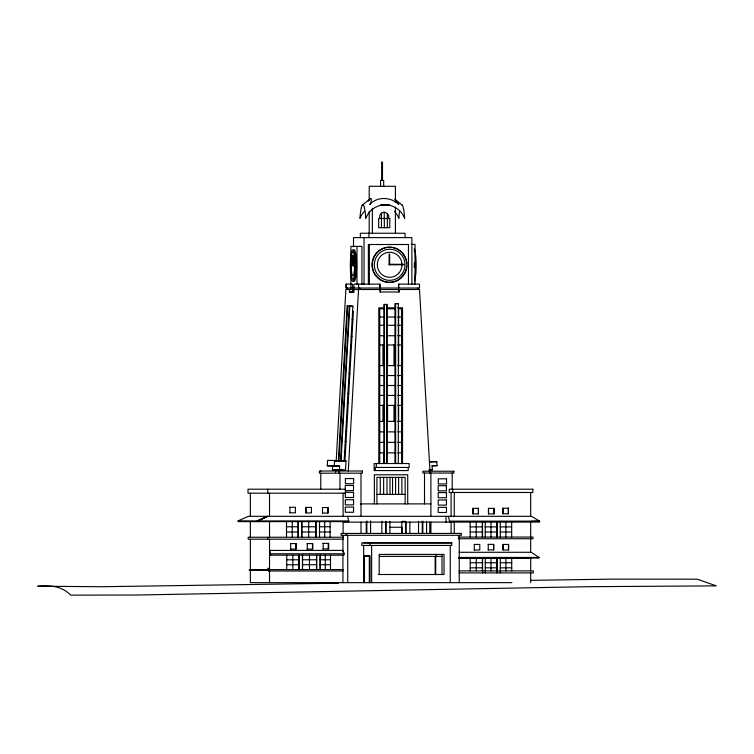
<?xml version="1.0" encoding="UTF-8"?>
<svg xmlns="http://www.w3.org/2000/svg" width="754" height="754" viewBox="0 0 754 754"><rect width="100%" height="100%" fill="white"/><g stroke="black" fill="none" stroke-linecap="round" stroke-linejoin="round"><path stroke-width="1.13" d="M292.835 569.638L292.835 555.18M301.6 524.077L301.6 526.763L315.756 526.763M335.587 472.098L335.605 471.005L335.558 471.702M354.54 265.917L354.493 268.198A10.311 1.659 -90 0 1 351.826 273.429A10.311 1.659 -90 0 1 352.193 256.181A10.311 1.659 -90 0 1 354.55 265.531M332.627 466.066L327.274 465.755L327.585 460.298L346.029 460.958L345.502 470.242L332.41 469.893L332.627 466.066L339.639 466.066L339.423 469.893L332.41 469.893M327.274 465.755L334.286 465.755L334.597 460.298M336.133 461.637L345.86 289.508L419.507 289.508L429.987 471.231M338.923 460.807L347.679 305.926L347.123 305.926L338.367 460.807L341.619 460.958M349.498 292.005L352.599 292.005L352.749 289.432L353.975 289.508L353.833 292.081L349.498 292.005L349.639 289.432L350.874 289.508M350.374 306.077L349.291 306.086L340.544 460.76L344.135 460.939L352.881 306.256L347.123 305.926M341.053 460.76L349.799 306.086M348.282 471.005L358.546 289.508M388.461 218.481C390.186 214.438 384.898 210.347 381.458 213.156A4.599 4.552 -90 0 0 379.648 217.039L379.95 218.481M362.24 205.305L369.733 199.169M267.727 516.32L258.613 520.929L238.132 520.844L238.132 521.636L348.772 521.617L347.679 516.32M238.132 520.844L248.368 516.32L531.485 516.32L539.628 521.137L539.628 522.07L344.342 522.136L344.371 521.617M257.303 520.844L267.538 516.32L257.303 520.844L257.303 521.617M538.158 557.574L539.016 557.442L539.016 558.035L458.8 558.035M429.328 462.117L436.82 461.674L437.047 465.652L432.127 465.944L432.344 469.846L428.885 470.053M338.508 583.21L101.526 586.735L37.7 586.207C50.565 585.33 61.036 585.688 70.819 595.132L135.965 595.038L588.516 586.687L716.3 585.867L697.233 579.185L611.466 579.147L530.929 580.344M380.44 204.89L389.658 204.89M411.213 244.39L415.039 244.39L415.039 284.117M389.073 264.277L403.776 264.277L403.776 264.786L389.073 264.786L389.139 254.107L389.648 254.107L389.648 264.786M352.891 265.531L354.993 265.917L352.891 265.917L352.891 255.917L352.976 265.531M352.881 306.256L349.291 306.086M383.909 307.821L378.791 307.821L378.791 463.54M386.613 307.821L394.964 307.821M397.669 307.821L402.542 307.821L402.542 463.54M383.909 308.801L379.743 308.801L379.743 463.54M386.613 308.801L394.964 308.801M352.589 311.383L353.39 311.383L344.936 460.958L346.029 460.958M379.743 317.038L383.909 317.038M386.613 317.038L394.964 317.038M397.669 317.038L401.58 317.038M352.118 319.724L352.919 319.724M379.743 325.285L383.909 325.285M386.613 325.285L394.964 325.285M397.669 325.285L401.58 325.285M351.647 328.065L352.448 328.065M379.743 335.737L383.909 335.737M386.613 335.737L394.992 335.737M397.669 335.737L401.58 335.737M351.175 336.407L351.977 336.407M350.704 344.748L351.505 344.748M379.743 344.964L383.909 344.964M386.613 344.964L394.964 344.964M397.669 344.964L401.58 344.964M349.63 363.73L350.431 363.73M379.743 365.596L383.909 365.596M386.613 365.596L394.964 365.596M397.669 365.596L402.542 365.596M349.074 373.607L349.875 373.607M379.743 375.539L383.909 375.539M386.613 375.539L394.964 375.539M397.669 375.539L401.58 375.539M348.518 383.484L349.319 383.484M379.743 385.492L383.909 385.492M386.613 385.492L394.964 385.492M397.669 385.492L401.58 385.492M347.952 393.371L348.753 393.371M379.743 395.445L383.909 395.445M386.613 395.445L394.964 395.445M397.669 395.445L401.58 395.445M347.396 403.249L348.197 403.249M379.743 405.398L383.909 405.398M386.613 405.398L394.964 405.398M397.669 405.398L401.58 405.398M346.369 421.458L347.17 421.458M379.743 421.382L383.909 421.382M386.613 421.382L394.964 421.382M397.669 421.382L402.542 421.382M345.803 431.439L346.604 431.439M379.743 431.872L383.909 431.872M386.613 431.872L394.964 431.872M397.669 431.872L401.58 431.872M345.238 441.42L346.039 441.42M379.743 442.362L383.909 442.362M386.613 442.362L394.964 442.362M397.669 442.362L401.58 442.362M344.163 451.401L345.473 451.401M379.743 452.852L383.909 452.852L383.909 463.352M386.613 452.852L394.964 452.852M397.669 452.852L401.58 452.852M343.617 460.939L344.135 460.939M430.628 461.674L436.82 461.674M431.901 465.652L437.047 465.652M429.252 469.846L432.344 469.846M376.925 494.417L405.134 494.417M360.412 503.889L430.902 503.889M289.856 507.272L295.408 507.272L295.408 512.824L289.856 512.824M322.448 513.069L327.999 513.069L327.999 507.517L322.448 507.517L322.524 513.069M348.772 520.929L258.613 520.929L258.613 521.617M448.432 516.32L449.478 521.137L539.628 521.137L530.59 521.391M286.492 526.763L298.028 526.763M319.262 526.763L330.101 526.763M470.185 526.895L482.334 526.895M485.067 526.895L496.886 526.895M500.081 526.895L511.664 526.895M389.969 527.253L401.986 527.253L401.986 533.427M286.492 532.004L298.028 532.004M301.6 521.617L301.6 532.004L315.756 532.004M319.262 532.004L330.111 532.004M470.185 531.985L482.334 531.985M485.067 531.985L496.886 531.985M500.081 531.985L511.664 531.985M458.262 537.074L532.984 537.074L532.984 538.742L458.262 538.742M322.75 543.398L328.687 543.398L328.687 548.94L322.75 548.94M290.413 543.568L296.152 543.568L296.152 549.119L290.413 549.119M307.001 543.577L312.778 543.577L312.778 549.119L307.001 549.119M488.14 544.379L493.729 544.379L493.729 549.92L488.14 549.92M474.209 549.986L479.789 549.986L479.789 544.435L474.209 544.435L474.313 549.986M269.527 550.411L343.089 550.411L343.965 553.775L343.965 555.18L269.527 555.18M459.148 552.286L531.259 552.286L539.016 557.442L458.8 557.442M269.687 550.411L270.573 553.775L343.965 553.775M379.422 556.395L442.221 556.395M458.856 557.922L530.722 557.922L530.684 570.901M286.737 559.788L298.923 559.788M302.42 559.788L316.529 559.788M320.092 559.788L330.506 559.788M470.223 562.748L482.372 562.748M485.105 562.748L496.933 562.748M500.128 562.748L511.712 562.748M286.737 564.718L298.923 564.718M302.42 564.718L316.529 564.718M320.092 564.718L330.506 564.718M470.223 567.837L482.372 567.837M485.105 567.837L496.933 567.837M500.128 567.837L511.712 567.837M269.555 568.309L267.802 568.309L267.802 569.638M268.584 570.212L249.272 570.212L249.272 569.638L343.089 569.553L343.089 570.995L268.452 570.995L268.452 570.212M458.969 570.901L533.314 570.901L533.314 572.899L459.111 572.899M378.31 574.501L444.04 574.501L444.04 554.416L379.187 554.416L379.187 574.501M511.919 582.644L250.356 582.644L250.356 539.195M352.599 292.005L353.833 292.081M334.446 460.694L339.017 460.958M334.286 465.755L339.639 466.066M339.423 469.893L345.502 470.242M402.372 205.305L394.879 199.169A20.226 2.677 67.9 0 1 396.406 201.195L398.847 204.457A19.774 17.804 17.4 0 0 369.724 204.457L370.742 203.429L371.204 201.195A20.226 2.677 -67.9 0 0 368.206 201.195M343.089 550.411L343.852 553.775M384.201 212.232L384.389 227.708M330.092 521.617L330.12 537.244M325.294 555.18L325.304 569.553M324.672 521.617L324.691 537.244M309.479 569.553L309.47 555.18M301.864 521.617L301.873 537.244M301.6 532.201L301.609 537.244M530.684 492.485L530.684 516.32M530.684 522.07L530.684 537.074M530.684 538.742L530.684 552.286M530.684 572.899L530.684 582.644M511.664 522.07L511.664 537.074M511.712 557.922L511.712 570.901M508.479 544.454L508.479 549.996M508.328 508.205L508.328 513.747M505.915 557.922L505.915 570.901M505.877 522.07L505.877 537.074M503.154 544.454L503.154 549.996M502.956 508.205L502.956 513.747M500.288 522.07L500.288 537.074M500.326 557.922L500.326 572.927M497.131 557.922L497.131 572.927M497.084 522.07L497.084 537.074M496.886 522.07L496.886 537.074M496.933 557.922L496.933 570.901M493.917 508.375L493.917 513.926M493.616 544.379L493.616 549.92M491.014 557.922L491.014 570.901M490.977 522.07L490.977 537.074M488.545 508.375L488.545 513.926M488.253 544.379L488.253 549.92M485.256 522.07L485.256 537.074M485.293 557.922L485.293 572.927M482.522 522.07L482.522 537.074M482.56 557.922L482.56 572.927M482.372 557.922L482.372 570.901M482.334 522.07L482.334 537.074M478.375 508.337L478.375 513.889M476.255 522.07L476.255 537.074M476.302 557.922L476.302 570.901M472.984 508.337L472.984 513.889M470.185 522.07L470.185 537.074M470.223 557.922L470.223 570.901M459.252 535.302L459.252 582.644M454.266 492.485L454.266 516.32M454.266 522.07L454.266 533.427M452.702 489.205L452.702 492.485M452.202 473.031L452.202 489.205M451.109 492.485L451.109 516.32M451.109 522.136L451.109 533.427M450.251 542.871L363.673 542.871M450.251 545.444L450.251 582.644M449.478 521.137L449.478 522.07M446.029 516.32L446.029 522.136M442.004 554.416L442.004 574.501M436.076 554.416L436.076 556.65M435.718 556.395L435.718 574.661M435.143 556.395L435.143 574.661M430.902 473.031L430.902 516.32M430.902 522.136L430.902 533.427M429.799 522.136L429.799 533.427M429.705 471.231L429.705 473.031M426.566 521.25L426.566 533.427M424.511 473.031L424.511 503.889M422.834 521.25L422.834 533.427M422.268 521.25L422.268 533.427M418.536 521.25L418.536 533.427M417.773 288.019L417.773 289.508M411.882 284.117L411.882 237.623L353.513 237.623L353.513 246.926M409.856 522.173L409.856 533.427M408.451 284.117L408.451 244.503L368.367 244.503L368.367 284.117M408.187 467.442L408.187 470.571L374.116 470.571L374.116 463.54L409.139 463.54L409.139 467.442L375.332 467.442L375.332 470.571M407.707 503.889L407.707 474.775L374.352 474.775L374.352 503.889M406.123 522.173L406.123 533.427M405.558 533.427L405.558 521.391L401.825 521.391L401.825 533.427M405.077 237.623L405.077 233.25L360.346 233.25L360.346 237.623M405.134 503.889L405.134 477.386L376.925 477.386L376.925 503.889M401.882 477.386L401.882 494.417M401.58 463.54L401.58 308.801L398.621 308.801L398.621 365.596M399.158 289.508L399.158 292.005L379.988 292.005L379.988 289.508M398.659 284.117L398.659 288.019M398.725 289.508L398.725 292.005M398.621 405.398L398.621 421.382M398.63 477.386L398.63 494.417M398.583 288.019L398.583 284.117L419.507 284.117L419.507 288.019L345.935 288.019L345.935 284.117L352.495 284.117L352.495 288.019M395.633 303.692L395.633 463.427M395.586 477.386L395.586 494.417M395.416 202.562L395.416 186.295L369.196 186.295L369.196 200.244M395.416 207.162L395.416 233.25M394.012 344.964L394.012 365.596M394.012 405.398L394.012 421.382M392.542 477.386L392.542 494.417M389.997 477.386L389.997 494.417M389.884 521.391L389.884 533.427M387.575 344.964L387.575 365.596M387.575 405.398L387.575 421.382M387.33 213.561L387.33 227.708M387.16 463.503L387.16 304.428L383.909 304.428L383.909 463.503M387 477.386L387 494.417M386.613 304.428L386.613 463.503M386.152 521.391L386.152 533.427M385.577 521.325L385.577 533.427M384.465 304.428L384.465 463.503M383.692 186.295L383.692 180.432L380.582 180.432L380.582 186.295M383.645 477.386L383.645 494.417M382.957 344.964L382.957 365.596M382.957 405.398L382.957 421.382M382.495 180.432L382.495 162.072L381.722 162.072L381.722 180.432M381.844 521.325L381.844 533.427M381.458 213.156L381.458 227.708M380.421 289.508L380.421 292.005M380.28 477.386L380.28 494.417M379.941 288.019L379.941 284.117L353.984 284.117L353.984 288.019M379.865 284.117L379.865 288.019M376.284 463.54L376.284 467.442M372.372 208.292L372.372 233.25M371.637 545.444L371.637 582.644M370.572 520.967L370.572 533.427M369.978 542.871L369.978 545.444M369.903 582.644L369.903 555.538L364.22 555.538L364.22 582.644M369.601 582.644L369.601 556.395L364.465 556.395L364.465 582.644M369.356 244.503L369.356 284.117M369.309 556.395L369.309 582.644M369.196 211.695L369.196 233.25M368.942 233.25L368.942 237.623M366.84 520.967L366.84 533.427M366.274 522.136L366.274 533.427M364.041 237.623L364.041 284.117M363.673 545.444L363.673 582.644M361.929 284.117L361.929 246.379L350.921 246.379L350.874 288.019M360.996 473.192L360.996 516.32M360.996 522.136L360.996 533.427M359.79 288.019L359.79 289.508M358.546 284.117L358.546 288.019M356.991 246.379L356.991 284.117M347.603 288.019L347.603 289.508M347.717 535.302L347.717 582.644M346.35 284.117L346.35 288.019M346.171 533.427L346.171 535.302M343.108 493.191L343.108 516.32M343.108 521.617L343.108 533.427M342.929 535.302L342.929 537.244M342.929 539.185L342.929 552.135M342.929 555.18L342.929 569.553M342.929 570.995L342.929 582.644M339.96 473.192L339.96 489.205M338.97 471.005L338.97 473.192M330.506 555.18L330.506 569.553M328.226 543.398L328.226 548.94M327.924 507.517L327.924 513.069M323.212 543.398L323.212 548.94M320.78 471.005L320.78 471.702M320.78 473.192L320.78 489.205M320.252 555.18L320.252 569.553M320.092 555.18L320.092 569.553M319.526 521.617L319.526 537.244M316.689 555.18L316.689 569.553M316.529 555.18L316.529 569.553M316.02 521.617L316.02 537.244M315.756 521.617L315.756 537.244M312.476 543.577L312.476 549.119M308.678 521.617L308.678 537.244M307.302 543.577L307.302 549.119M305.954 507.395L305.954 512.946M302.58 555.18L302.58 569.638M302.42 555.18L302.42 569.553M301.6 532.004L301.6 533.728M299.084 555.18L299.084 569.638M298.923 555.18L298.923 569.638M298.292 521.617L298.292 537.244M298.028 521.617L298.028 537.244M295.888 543.568L295.888 549.119M292.26 521.617L292.26 537.244M290.676 543.568L290.676 549.119M289.932 507.272L289.932 512.824M286.737 555.18L286.737 569.638M286.492 521.617L286.492 537.244M270.573 553.775L270.573 555.18M269.527 493.191L269.527 516.32M269.527 521.636L269.527 537.244M269.527 539.195L269.527 569.638M269.527 570.212L269.527 582.644M268.613 569.638L268.613 570.995M267.745 489.205L267.745 493.191M267.67 537.244L267.67 539.185M250.356 493.191L250.356 516.32M250.356 521.636L250.356 537.244M406.66 266.077A17.578 17.351 -90 0 1 381.562 280.488A17.578 17.351 -90 0 1 378.027 251.478A17.578 17.351 -90 0 1 405.831 259.272M406.152 260.366A17.578 17.351 -90 0 1 406.679 263.777M414.332 262.854A17.889 2.875 -90 0 1 414.332 267.529M414.21 250.441A16.013 2.573 -90 0 1 414.794 252.486M415.275 255.399A16.013 2.573 -90 0 1 415.548 258.057M415.577 272.213A16.013 2.573 -90 0 1 415.02 276.991M414.332 248.735A17.889 2.875 -90 0 1 416.133 265.191A17.889 2.875 -90 0 1 414.37 281.798M401.759 204.89A21.838 3.12 -90 0 1 404.644 218.406A21.046 20.829 -90 0 0 365.737 218.406A21.838 3.12 -90 0 0 362.853 204.89A21.838 3.12 -90 0 0 359.969 218.406A21.046 20.829 -90 0 1 364.436 211.318M399.554 211.299A21.838 3.12 -90 0 0 398.875 218.406A21.046 20.829 -90 0 0 394.417 211.318M354.022 249.762A15.862 2.554 -90 0 1 356.548 267.689A15.862 2.554 -90 0 1 353.362 280.94M389.79 218.481L378.659 218.481L378.659 227.708L389.79 227.708L389.79 218.481M398.329 303.692L394.964 303.692L394.964 463.427L398.329 463.427L398.329 303.692M362.372 471.005L319.404 471.005L319.404 473.192L362.372 473.192L362.372 471.005M453.87 471.231L422.853 471.231L422.853 473.031L453.87 473.031L453.87 471.231M353.626 478.554L345.389 478.554L345.389 483.71L353.626 483.71L353.626 478.554M446.519 478.809L438.281 478.809L438.281 483.964L446.519 483.964L446.519 478.809M353.513 485.453L345.275 485.453L345.275 490.609L353.513 490.609L353.513 485.453M446.406 485.699L438.168 485.699L438.168 490.854L446.406 490.854L446.406 485.699M345.511 489.205L248 489.205L248 493.191L345.511 493.191L345.511 489.205M532.842 489.205L449.252 489.205L449.252 492.485L532.842 492.485L532.842 489.205M353.56 492.334L345.323 492.334L345.323 497.499L353.56 497.499L353.56 492.334M446.453 492.588L438.215 492.588L438.215 497.744L446.453 497.744L446.453 492.588M353.56 499.714L345.323 499.714L345.323 504.869L353.56 504.869L353.56 499.714M446.453 499.959L438.215 499.959L438.215 505.114L446.453 505.114L446.453 499.959M353.56 507.103L345.323 507.103L345.323 512.258L353.56 512.258L353.56 507.103M311.43 507.395L305.879 507.395L305.879 512.946L311.43 512.946L311.43 507.395M446.453 507.348L438.215 507.348L438.215 512.503L446.453 512.503L446.453 507.348M508.432 508.205L502.852 508.205L502.852 513.747L508.432 513.747L508.432 508.205M478.46 508.337L472.899 508.337L472.899 513.889L478.46 513.889L478.46 508.337M494.021 508.375L488.441 508.375L488.441 513.926L494.021 513.926L494.021 508.375M461.382 533.427L341.091 533.427L341.091 535.302L461.382 535.302L461.382 533.427M343.287 537.244L248.189 537.244L248.189 539.185L343.287 539.185L343.287 537.244M451.769 542.871L361.816 542.871L361.816 545.444L451.769 545.444L451.769 542.871M508.63 544.454L503.003 544.454L503.003 549.996L508.63 549.996L508.63 544.454M402.598 276.482A17.578 17.351 -90 0 0 393.164 247.566A17.578 17.351 -90 0 0 373.173 270.3A17.578 17.351 -90 0 0 402.598 276.482M402.193 273.74A15.551 15.344 -90 0 0 391.024 249.301A15.551 15.344 -90 0 0 375.718 271.317A15.551 15.344 -90 0 0 402.193 273.74M398.715 273.259A12.498 12.337 -90 0 0 392.353 252.59A12.498 12.337 -90 0 0 377.867 268.509A12.498 12.337 -90 0 0 398.715 273.259M354.672 276.831A15.862 2.554 -90 0 0 353.522 250.3A15.862 2.554 -90 0 0 350.403 269.725A15.862 2.554 -90 0 0 354.672 276.831M354.446 275.201A13.676 2.196 -90 0 0 353.456 252.326A13.676 2.196 -90 0 0 350.77 269.065A13.676 2.196 -90 0 0 354.446 275.201"/></g></svg>
